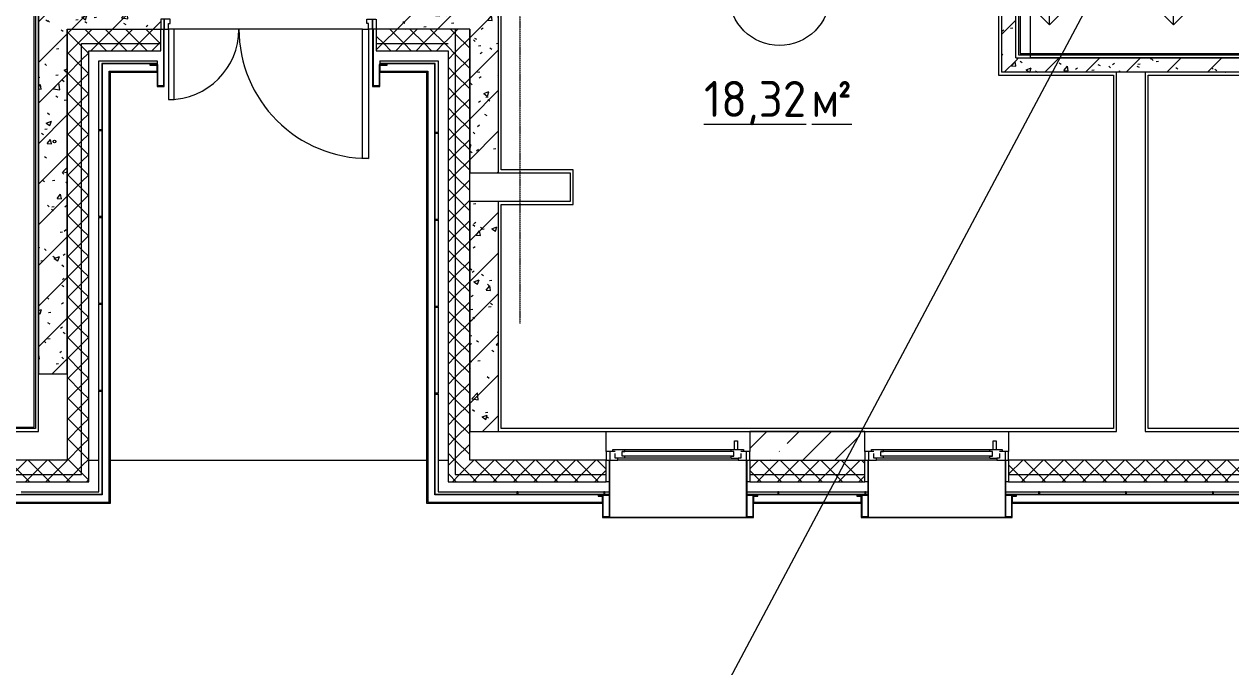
# Model space of a CAD drawing. Header units: millimetres. Extents: x -584918 to 2941280, y 3000189 to 4229862.
# Drawn here: x 194432 to 202829, y 3649491 to 3653966 of the extents above; entities that cross this region are included whole.
import ezdxf

# ---------------------------------------------------------------- set-up
doc = ezdxf.new("R2010")
doc.units = ezdxf.units.MM
doc.linetypes.add('ASVP_Невидимые', pattern=[5, 3, -2])
doc.linetypes.add('ASVP_Осевая', pattern=[14, 10, -2, 0, -2])
for name, color, linetype, lineweight in [('_ Окна', 7, 'Continuous', 0), ('Витраж', 7, 'Continuous', 0), ('Двери', 7, 'Continuous', 0), ('Линии', 7, 'Continuous', 0), ('Марки помещений', 7, 'Continuous', 0), ('Обобщенные модели', 7, 'Continuous', 0), ('Окна', 7, 'Continuous', 0), ('Перекрытие', 7, 'Continuous', 0), ('Стены', 7, 'Continuous', 0), ('Стены внутренние', 7, 'Continuous', 0), ('Стены наружные', 7, 'Continuous', 0), ('Стены несущие', 7, 'Continuous', 0), ('Стены отделка', 7, 'Continuous', 0), ('Стены перегородки', 7, 'Continuous', 0), ('Стены штриховка', 7, 'Continuous', 0), ('экспертиза ДУ пояснения', 6, 'Continuous', 0), ('экспертиза условные обозначения', 1, 'Continuous', 0)]:
    doc.layers.add(name, color=color, linetype=linetype, lineweight=lineweight)
doc.styles.add('GOST Common_2', font='', dxfattribs={"height": 500})
doc.styles.add('GOST Common_3', font='', dxfattribs={"width": 0.9, "height": 500})
doc.styles.get('GOST Common_2').set_extended_font_data('GOST Common')
doc.styles.get('GOST Common_3').set_extended_font_data('GOST Common')
pattern_1 = [(45, (192051.36, 3643581.32), (-141.4214, 141.4214), [])]
pattern_2 = [(50, (192051.36, 3643581.32), (364.368, -31.8783), [38.1, -419.1]), (355, (192051.36, 3643581.3), (-70.486, 382.113), [30.48, -335.28]), (100.451, (192081.73, 3643578.66), (293.885, 350.2334), [32.38, -356.18]), (46.184, (192051.36, 3643682.9), (542.158, -84.086), [57.15, -628.65]), (96.636, (192096.54, 3643675.9), (474.805, 494.855), [48.57, -534.27]), (351.184, (192051.36, 3643682.9), (474.81, 494.85), [45.72, -502.92]), (21, (192102.16, 3643657.52), (303.2285, -204.5305), [38.1, -419.1]), (326, (192102.16, 3643657.5), (123.604, 368.376), [30.48, -335.28]), (71.451, (192127.43, 3643640.47), (426.834, 163.843), [32.38, -356.18]), (37.5, (192051.36, 3643581.32), (6.17665, 169.11015), [16.764, -314.452, 16.764, -323.596, -336.55]), (37.5, (192051.36, 3643581.32), (6.17665, 169.11015), [-671.576, 16.764, -319.786]), (7.5, (192051.36, 3643581.32), (133.6389, 200.3615), [16.764, -177.292, 16.764, -306.832, -128.27]), (7.5, (192051.36, 3643581.32), (133.6389, 200.3615), [-517.652, 16.764, -111.506]), (327.5, (191938.08, 3643581.32), (271.1818, -11.4584), [16.764, -110.236, 16.764, -379.476, -525.78]), (327.5, (191938.08, 3643581.32), (271.1818, -11.4584), [-523.24, 16.764, -509.016]), (317.5, (191887.28, 3643581.32), (296.2585, 50.8528), [16.764, -148.336, 16.764, -246.38, -373.38]), (317.5, (191887.28, 3643581.32), (296.2585, 50.8528), [-428.244, 16.764, -356.616])]
pattern_3 = [(45, (192051.36, 3643581.3), (-235.732, 235.732), []), (45, (192208.5, 3643581.3), (-235.732, 235.732), [])]
pattern_4 = [(45, (192051.36, 3643581.32), (-70.7107, 70.7107), []), (135, (192051.36, 3643581.32), (-70.7107, -70.7107), [])]

# ---------------------------------------------------------------- blocks, each defined once
blk = doc.blocks.new('ASVP_ДверьСтальная_2 полотна с фрамугой - _Д10 1450х3050h-7863505-АР Этаж 01')
at = {"layer": 'Двери', "lineweight": 18}
for p, q in [((-695, 1000), (-655, 1000)), ((-695, 100), (-695, 1000)), ((-655, 1000), (-655, 100)), ((695, 590), (655, 590)), ((655, 590), (655, 100)), ((695, 100), (695, 590)), ((-725, 100), (-695, 100)), ((-725, 30), (-725, 100)), ((-655, 100), (-695, 100)), ((-695, 100), (-695, 60)), ((655, 100), (695, 100)), ((725, 100), (695, 100)), ((695, 100), (695, 60)), ((725, 30), (725, 100)), ((-685, 30), (-725, 30)), ((-695, 60), (-685, 60)), ((-685, 60), (-685, 30)), ((695, 60), (685, 60)), ((685, 60), (685, 30)), ((685, 30), (725, 30))]:
    blk.add_line(p, q, dxfattribs=at)
at = {"layer": 'Двери', "linetype": 'ASVP_Невидимые', "lineweight": 18}
for p, q in [((-750, 100), (-725, 100)), ((-750, 30), (-750, 100)), ((-725, 100), (-725, 30)), ((750, 100), (725, 100)), ((725, 100), (725, 30)), ((750, 30), (750, 100)), ((-725, 30), (-750, 30)), ((725, 30), (750, 30))]:
    blk.add_line(p, q, dxfattribs=at)
at = {"layer": 'Двери'}
for centre, radius, start, end in [((-695, 100), 900, 360, 90), ((695, 100), 490, 90, 180)]:
    blk.add_arc(centre, radius, start, end, dxfattribs=at)
blk = doc.blocks.new('Окно_ПВХ_1Створка_1Фрамуга-верх - ОП_2100_h_х950_1ст1фр-7962690-АР Этаж 01')
at = {"layer": '_ Окна'}
for p, q in [((-419, 100), (-500, 100)), ((-500, 100), (-500, 40)), ((-475, 40), (-475, 100)), ((-437, 54), (-437, 86)), ((-437, 86), (-419, 86)), ((-419, 86), (-419, 100)), ((-370, 86), (-419, 86)), ((-370, 86), (-370, 72)), ((370, 86), (370, 72)), ((370, 86), (419, 86)), ((419, 100), (419, 86)), ((500, 100), (419, 100)), ((419, 86), (437, 86)), ((437, 86), (437, 54)), ((475, 40), (475, 100)), ((500, 40), (500, 100)), ((-500, 40), (-437, 40)), ((-455, 26), (-455, 40)), ((-370, 26), (-455, 26)), ((-388, 72), (-388, 40)), ((-370, 72), (-388, 72)), ((-388, 72), (388, 72)), ((-388, 40), (-370, 40)), ((-388, 40), (388, 40)), ((-370, 40), (-370, 26)), ((370, 72), (388, 72)), ((370, 40), (370, 26)), ((388, 40), (370, 40)), ((455, 26), (370, 26)), ((388, 72), (388, 40)), ((437, 40), (500, 40)), ((455, 40), (455, 26))]:
    blk.add_line(p, q, dxfattribs=at)
at = {"layer": 'Окна'}
for p, q in [((-419, 100), (419, 100)), ((-370, 86), (370, 86)), ((-413.5, -34), (-413.5, 26)), ((-393.5, 26), (-393.5, -34)), ((370, 26), (-370, 26)), ((-393.5, -34), (-413.5, -34))]:
    blk.add_line(p, q, dxfattribs=at)
blk = doc.blocks.new('Прямоугольный импост - 5х20 мм  _зазор керамогранита цоколя_-7684918-АР Этаж 01')
at = {"layer": 'Витраж'}
for p, q in [((-2.5, -10), (-2.5, 10)), ((-2.5, 10), (2.5, 10)), ((2.5, 10), (2.5, -10)), ((2.5, -10), (-2.5, -10))]:
    blk.add_line(p, q, dxfattribs=at)
blk = doc.blocks.new('Откос с зашивкой _верх_низ_ - Откос-7941013-АР Этаж 01')
at = {"layer": 'Обобщенные модели'}
for p, q in [((-525, 100), (-525, -50)), ((-475, 100), (-525, 100)), ((-520, -55), (-520, 95)), ((-520, 95), (-475, 95)), ((-480, 100), (-480, -300)), ((-475, 100), (-480, 100)), ((475, 100), (-475, 100)), ((-475, -300), (-475, 100)), ((-475, 95), (-475, 100)), ((-475, 100), (475, 100)), ((480, 100), (475, 100)), ((475, 100), (475, -300)), ((525, 100), (475, 100)), ((475, 100), (475, 95)), ((475, 95), (520, 95)), ((480, -300), (480, 100)), ((520, 95), (520, -55)), ((525, -50), (525, 100)), ((-525, -50), (-555, -50)), ((-555, -50), (-555, -55)), ((-555, -55), (-520, -55)), ((-480, -55), (-520, -55)), ((520, -55), (480, -55)), ((520, -55), (555, -55)), ((555, -50), (525, -50)), ((555, -55), (555, -50))]:
    blk.add_line(p, q, dxfattribs=at)
blk = doc.blocks.new('ASVP_ОТКОС МЕТАЛЛИЧЕСКИЙ_Двери1 - Откос дверей-7941462-АР Этаж 01')
at = {"layer": 'Обобщенные модели'}
for p, q in [((-725, 100), (-775, 100)), ((-775, 100), (-775, -50)), ((-770, -55), (-770, 95)), ((-770, 95), (-725, 95)), ((-730, 100), (-730, -300)), ((-725, 100), (-730, 100)), ((-725, -300), (-725, 100)), ((-725, 95), (-725, 100)), ((730, 100), (725, 100)), ((725, 100), (725, -300)), ((775, 100), (725, 100)), ((725, 100), (725, 95)), ((725, 95), (770, 95)), ((730, -300), (730, 100)), ((770, 95), (770, -55)), ((775, -50), (775, 100)), ((-775, -50), (-825, -50)), ((-825, -50), (-825, -55)), ((-825, -55), (-770, -55)), ((770, -55), (825, -55)), ((825, -50), (775, -50)), ((825, -55), (825, -50))]:
    blk.add_line(p, q, dxfattribs=at)
blk = doc.blocks.new('ASVP_Марка_Помещение_ДваЗначения - Номер Площадь-685795-АР Этаж 01')
at = {"layer": 'Марки помещений'}
blk.add_circle((0, 0), 3.5, dxfattribs=at)

msp = doc.modelspace()

# ---------------------------------------------------------------- hatches: boundary and pattern name
at = {"layer": 'Стены внутренние'}
h = msp.add_hatch(dxfattribs=at)
h.set_pattern_fill('FP_1', color=256, style=0, pattern_type=2)
h.set_pattern_definition(pattern_1)
h.paths.add_polyline_path([(201332.26, 3653630.649), (201332.26, 3654237.703), (201232.26, 3654237.703), (201232.26, 3653630.649)])
h.paths.add_polyline_path([(201302.26, 3655337.703), (201332.26, 3655337.703), (201332.26, 3656622.699), (201232.26, 3656622.699), (201232.26, 3655337.703)])
h.paths.add_polyline_path([(201262.26, 3657522.699), (201332.26, 3657522.699), (201332.26, 3658130.649), (201232.26, 3658130.649), (201232.26, 3657522.699)])
h = msp.add_hatch(dxfattribs=at)
h.set_pattern_fill('FP_2', color=256, style=0, pattern_type=2)
h.set_pattern_definition(pattern_2)
h.paths.add_polyline_path([(201332.26, 3653630.649), (201332.26, 3654237.703), (201232.26, 3654237.703), (201232.26, 3653630.649)])
h.paths.add_polyline_path([(201302.26, 3655337.703), (201332.26, 3655337.703), (201332.26, 3656622.699), (201232.26, 3656622.699), (201232.26, 3655337.703)])
h.paths.add_polyline_path([(201262.26, 3657522.699), (201332.26, 3657522.699), (201332.26, 3658130.649), (201232.26, 3658130.649), (201232.26, 3657522.699)])
h = msp.add_hatch(dxfattribs=at)
h.set_pattern_fill('FP_1', color=256, style=0, pattern_type=2)
h.set_pattern_definition(pattern_1)
h.paths.add_polyline_path([(194589.405, 3653930.649), (195382.26, 3653930.649), (195382.26, 3654130.649), (194532.26, 3654130.649), (194532.26, 3653930.649)])
h.paths.add_polyline_path([(197432.26, 3653930.649), (197532.26, 3653930.649), (197532.26, 3654130.649), (196882.26, 3654130.649), (196882.26, 3653930.649), (197382.26, 3653930.649)])
h = msp.add_hatch(dxfattribs=at)
h.set_pattern_fill('FP_2', color=256, style=0, pattern_type=2)
h.set_pattern_definition(pattern_2)
h.paths.add_polyline_path([(194589.405, 3653930.649), (195382.26, 3653930.649), (195382.26, 3654130.649), (194532.26, 3654130.649), (194532.26, 3653930.649)])
h.paths.add_polyline_path([(197432.26, 3653930.649), (197532.26, 3653930.649), (197532.26, 3654130.649), (196882.26, 3654130.649), (196882.26, 3653930.649), (197382.26, 3653930.649)])
h = msp.add_hatch(dxfattribs=at)
h.set_pattern_fill('FP_1', color=256, style=0, pattern_type=2)
h.set_pattern_definition(pattern_1)
h.paths.add_polyline_path([(203248.296, 3653630.649), (203601.957, 3653630.649), (203601.957, 3653730.649), (201332.26, 3653730.649), (201332.26, 3653630.649), (202315.112, 3653630.649)])
h.paths.add_polyline_path([(204701.957, 3653630.649), (204982.26, 3653630.649), (204982.26, 3653730.649), (204701.957, 3653730.649), (204701.957, 3653656.825)])
h = msp.add_hatch(dxfattribs=at)
h.set_pattern_fill('FP_2', color=256, style=0, pattern_type=2)
h.set_pattern_definition(pattern_2)
h.paths.add_polyline_path([(203248.296, 3653630.649), (203601.957, 3653630.649), (203601.957, 3653730.649), (201332.26, 3653730.649), (201332.26, 3653630.649), (202315.112, 3653630.649)])
h.paths.add_polyline_path([(204701.957, 3653630.649), (204982.26, 3653630.649), (204982.26, 3653730.649), (204701.957, 3653730.649), (204701.957, 3653656.825)])
h = msp.add_hatch(dxfattribs=at)
h.set_pattern_fill('FP_30', color=256, style=0, pattern_type=2)
h.set_pattern_definition([(45, (192051.36, 3643581.32), (-224.506, 224.506), []), (45, (192275.87, 3643581.32), (-224.506, 224.506), [396.875, -79.375, 3.353, -76.022])])
h.paths.add_polyline_path([(199482.26, 3650930.649), (200282.26, 3650930.649), (200282.26, 3651130.649), (199482.26, 3651130.649), (199482.26, 3650944.649)])
at = {"layer": 'Стены наружные'}
h = msp.add_hatch(dxfattribs=at)
h.set_pattern_fill('FP_1', color=256, style=0, pattern_type=2)
h.set_pattern_definition(pattern_1)
h.paths.add_polyline_path([(197732.26, 3652930.649), (197732.26, 3654130.649), (197532.26, 3654130.649), (197532.26, 3652930.649)])
h = msp.add_hatch(dxfattribs=at)
h.set_pattern_fill('FP_2', color=256, style=0, pattern_type=2)
h.set_pattern_definition(pattern_2)
h.paths.add_polyline_path([(197732.26, 3652930.649), (197732.26, 3654130.649), (197532.26, 3654130.649), (197532.26, 3652930.649)])
h = msp.add_hatch(dxfattribs=at)
h.set_pattern_fill('FP_1', color=256, style=0, pattern_type=2)
h.set_pattern_definition(pattern_1)
h.paths.add_polyline_path([(194732.26, 3651530.649), (194732.26, 3653930.649), (194532.26, 3653930.649), (194532.26, 3651530.649), (194610.424, 3651530.649)])
h = msp.add_hatch(dxfattribs=at)
h.set_pattern_fill('FP_2', color=256, style=0, pattern_type=2)
h.set_pattern_definition(pattern_2)
h.paths.add_polyline_path([(194732.26, 3651530.649), (194732.26, 3653930.649), (194532.26, 3653930.649), (194532.26, 3651530.649), (194610.424, 3651530.649)])
h = msp.add_hatch(dxfattribs=at)
h.set_pattern_fill('FP_57', color=256, style=0, pattern_type=2)
h.set_pattern_definition(pattern_4)
h.paths.add_polyline_path([(197240.26, 3653830.649), (197382.26, 3653830.649), (197382.26, 3653930.649), (196882.26, 3653930.649), (196882.26, 3653830.649)])
h.paths.add_polyline_path([(194832.26, 3653830.649), (195382.26, 3653830.649), (195382.26, 3653930.649), (194732.26, 3653930.649), (194732.26, 3653830.649)])
h = msp.add_hatch(dxfattribs=at)
h.set_pattern_fill('FP_57', color=256, style=0, pattern_type=2)
h.set_pattern_definition(pattern_4)
h.paths.add_polyline_path([(197427.26, 3650830.649), (197432.26, 3650830.649), (197432.26, 3653930.649), (197382.26, 3653930.649), (197382.26, 3650830.649)])
h = msp.add_hatch(dxfattribs=at)
h.set_pattern_fill('FP_57', color=256, style=0, pattern_type=2)
h.set_pattern_definition(pattern_4)
h.paths.add_polyline_path([(197432.26, 3650930.649), (197532.26, 3650930.649), (197532.26, 3653930.649), (197432.26, 3653930.649), (197432.26, 3651739.973)])
h = msp.add_hatch(dxfattribs=at)
h.set_pattern_fill('FP_57', color=256, style=0, pattern_type=2)
h.set_pattern_definition(pattern_4)
h.paths.add_polyline_path([(194732.26, 3650830.649), (194832.26, 3650830.649), (194832.26, 3653830.649), (194732.26, 3653830.649), (194732.26, 3650883.96)])
h = msp.add_hatch(dxfattribs=at)
h.set_pattern_fill('FP_57', color=256, style=0, pattern_type=2)
h.set_pattern_definition(pattern_4)
h.paths.add_polyline_path([(195024.26, 3653780.649), (195382.26, 3653780.649), (195382.26, 3653830.649), (194832.26, 3653830.649), (194832.26, 3653780.649), (194974.26, 3653780.649)])
h.paths.add_polyline_path([(197290.26, 3653780.649), (197382.26, 3653780.649), (197382.26, 3653830.649), (196882.26, 3653830.649), (196882.26, 3653780.649), (197240.26, 3653780.649)])
h = msp.add_hatch(dxfattribs=at)
h.set_pattern_fill('FP_57', color=256, style=0, pattern_type=2)
h.set_pattern_definition(pattern_4)
h.paths.add_polyline_path([(194832.26, 3650780.649), (194882.26, 3650780.649), (194882.26, 3653780.649), (194832.26, 3653780.649), (194832.26, 3650830.649)])
h = msp.add_hatch(dxfattribs=at)
h.set_pattern_fill('FP_6', color=256, style=0, pattern_type=2)
h.set_pattern_definition(pattern_3)
h.paths.add_polyline_path([(195032.26, 3650630.649), (195032.26, 3653638.649), (195024.26, 3653638.649), (195024.26, 3650630.649)])
h = msp.add_hatch(dxfattribs=at)
h.set_pattern_fill('FP_6', color=256, style=0, pattern_type=2)
h.set_pattern_definition(pattern_3)
h.paths.add_polyline_path([(195357.26, 3653630.649), (195357.26, 3653638.649), (195032.26, 3653638.649), (195032.26, 3653630.649)])
h = msp.add_hatch(dxfattribs=at)
h.set_pattern_fill('FP_6', color=256, style=0, pattern_type=2)
h.set_pattern_definition(pattern_3)
h.paths.add_polyline_path([(197232.26, 3653630.649), (197232.26, 3653638.649), (196907.26, 3653638.649), (196907.26, 3653630.649)])
h = msp.add_hatch(dxfattribs=at)
h.set_pattern_fill('FP_6', color=256, style=0, pattern_type=2)
h.set_pattern_definition(pattern_3)
h.paths.add_polyline_path([(197232.26, 3650630.649), (197240.26, 3650630.649), (197240.26, 3653638.649), (197232.26, 3653638.649), (197232.26, 3650638.649)])
h = msp.add_hatch(dxfattribs=at)
h.set_pattern_fill('FP_1', color=256, style=0, pattern_type=2)
h.set_pattern_definition(pattern_1)
h.paths.add_polyline_path([(197532.26, 3651130.649), (197732.26, 3651130.649), (197732.26, 3652730.649), (197532.26, 3652730.649), (197532.26, 3651768.708)])
h = msp.add_hatch(dxfattribs=at)
h.set_pattern_fill('FP_2', color=256, style=0, pattern_type=2)
h.set_pattern_definition(pattern_2)
h.paths.add_polyline_path([(197532.26, 3651130.649), (197732.26, 3651130.649), (197732.26, 3652730.649), (197532.26, 3652730.649), (197532.26, 3651768.708)])
h = msp.add_hatch(dxfattribs=at)
h.set_pattern_fill('FP_57', color=256, style=0, pattern_type=2)
h.set_pattern_definition(pattern_4)
h.paths.add_polyline_path([(193532.26, 3650830.649), (194732.26, 3650830.649), (194732.26, 3650930.649), (193532.26, 3650930.649)])
h.paths.add_polyline_path([(181785.05, 3650830.649), (182182.26, 3650830.649), (182182.26, 3650930.649), (181032.26, 3650930.649), (181032.26, 3650830.649), (181132.26, 3650830.649)])
h.paths.add_polyline_path([(188932.26, 3650830.649), (189532.26, 3650830.649), (189532.26, 3650930.649), (188932.26, 3650930.649)])
h.paths.add_polyline_path([(183402.26, 3650830.649), (184582.26, 3650830.649), (184582.26, 3650930.649), (183382.26, 3650930.649), (183382.26, 3650830.649)])
h.paths.add_polyline_path([(191732.26, 3650830.649), (191732.26, 3650930.649), (190732.26, 3650930.649), (190732.26, 3650830.649), (191712.26, 3650830.649)])
h.paths.add_polyline_path([(186402.26, 3650830.649), (187932.26, 3650830.649), (187932.26, 3650930.649), (186382.26, 3650930.649), (186382.26, 3650830.649)])
h = msp.add_hatch(dxfattribs=at)
h.set_pattern_fill('FP_57', color=256, style=0, pattern_type=2)
h.set_pattern_definition(pattern_4)
h.paths.add_polyline_path([(207914.219, 3650830.649), (208132.26, 3650830.649), (208132.26, 3650930.649), (207632.26, 3650930.649), (207632.26, 3650830.649), (207657.26, 3650830.649)])
h.paths.add_polyline_path([(199482.26, 3650830.649), (200282.26, 3650830.649), (200282.26, 3650930.649), (199482.26, 3650930.649)])
h.paths.add_polyline_path([(206514.442, 3650830.649), (206632.26, 3650830.649), (206632.26, 3650930.649), (206232.26, 3650930.649), (206232.26, 3650830.649)])
h.paths.add_polyline_path([(201282.26, 3650830.649), (203232.26, 3650830.649), (203232.26, 3650930.649), (201282.26, 3650930.649)])
h.paths.add_polyline_path([(204232.26, 3650830.649), (205232.26, 3650830.649), (205232.26, 3650930.649), (204232.26, 3650930.649)])
h.paths.add_polyline_path([(197432.26, 3650830.649), (198482.26, 3650830.649), (198482.26, 3650930.649), (197432.26, 3650930.649)])
h = msp.add_hatch(dxfattribs=at)
h.set_pattern_fill('FP_57', color=256, style=0, pattern_type=2)
h.set_pattern_definition(pattern_4)
h.paths.add_polyline_path([(194489.43, 3650780.649), (194832.26, 3650780.649), (194832.26, 3650830.649), (193532.26, 3650830.649), (193532.26, 3650780.649), (193916.45, 3650780.649)])
h.paths.add_polyline_path([(186407.26, 3650780.649), (187932.26, 3650780.649), (187932.26, 3650830.649), (186382.26, 3650830.649), (186382.26, 3650780.649), (186402.26, 3650780.649)])
h.paths.add_polyline_path([(188957.26, 3650780.649), (189532.26, 3650780.649), (189532.26, 3650830.649), (188932.26, 3650830.649), (188932.26, 3650780.649), (188952.26, 3650780.649)])
h.paths.add_polyline_path([(190757.26, 3650780.649), (191732.26, 3650780.649), (191732.26, 3650830.649), (190732.26, 3650830.649), (190732.26, 3650780.649), (190752.26, 3650780.649)])
h.paths.add_polyline_path([(184562.26, 3650780.649), (184582.26, 3650780.649), (184582.26, 3650830.649), (183382.26, 3650830.649), (183382.26, 3650780.649), (184557.26, 3650780.649)])
h.paths.add_polyline_path([(182162.26, 3650780.649), (182182.26, 3650780.649), (182182.26, 3650830.649), (180982.26, 3650830.649), (180982.26, 3650780.649), (182157.26, 3650780.649)])
h = msp.add_hatch(dxfattribs=at)
h.set_pattern_fill('FP_57', color=256, style=0, pattern_type=2)
h.set_pattern_definition(pattern_4)
h.paths.add_polyline_path([(207914.219, 3650780.649), (208232.26, 3650780.649), (208232.26, 3650830.649), (207632.26, 3650830.649), (207632.26, 3650780.649), (207657.26, 3650780.649)])
h.paths.add_polyline_path([(205114.665, 3650780.649), (205232.26, 3650780.649), (205232.26, 3650830.649), (204232.26, 3650830.649), (204232.26, 3650780.649), (204432.26, 3650780.649)])
h.paths.add_polyline_path([(206232.26, 3650780.649), (206632.26, 3650780.649), (206632.26, 3650830.649), (206232.26, 3650830.649)])
h.paths.add_polyline_path([(203232.26, 3650780.649), (203232.26, 3650830.649), (201282.26, 3650830.649), (201282.26, 3650780.649), (202315.112, 3650780.649)])
h.paths.add_polyline_path([(200282.26, 3650780.649), (200282.26, 3650830.649), (199482.26, 3650830.649), (199482.26, 3650780.649), (199515.558, 3650780.649)])
h.paths.add_polyline_path([(198457.26, 3650780.649), (198482.26, 3650780.649), (198482.26, 3650830.649), (197382.26, 3650830.649), (197382.26, 3650780.649), (197649.188, 3650780.649)])
h = msp.add_hatch(dxfattribs=at)
h.set_pattern_fill('FP_6', color=256, style=0, pattern_type=2)
h.set_pattern_definition(pattern_3)
h.paths.add_polyline_path([(195024.238, 3650630.649), (195024.26, 3650630.649), (195024.26, 3650638.649), (194232.26, 3650638.649), (194232.26, 3650630.649), (194974.26, 3650630.649)])
h = msp.add_hatch(dxfattribs=at)
h.set_pattern_fill('FP_6', color=256, style=0, pattern_type=2)
h.set_pattern_definition(pattern_3)
h.paths.add_polyline_path([(197432.26, 3650630.649), (198457.26, 3650630.649), (198457.26, 3650638.649), (197240.26, 3650638.649), (197240.26, 3650630.649), (197417.26, 3650630.649)])
h = msp.add_hatch(dxfattribs=at)
h.set_pattern_fill('FP_6', color=256, style=0, pattern_type=2)
h.set_pattern_definition(pattern_3)
h.paths.add_polyline_path([(199507.26, 3650630.649), (200257.26, 3650630.649), (200257.26, 3650638.649), (199507.26, 3650638.649)])
h = msp.add_hatch(dxfattribs=at)
h.set_pattern_fill('FP_6', color=256, style=0, pattern_type=2)
h.set_pattern_definition(pattern_3)
h.paths.add_polyline_path([(203207.26, 3650630.649), (203207.26, 3650638.649), (201307.26, 3650638.649), (201307.26, 3650630.649), (202315.112, 3650630.649)])
at = {"layer": 'экспертиза условные обозначения'}
h = msp.add_hatch(dxfattribs=at)
h.set_pattern_fill('GRASS', color=3, scale=24)
h.set_pattern_definition([(90, (151357.9, 3544478.35), (-431.0523, 431.0523), [114.3, -747.8046]), (45, (151357.9, 3544478.35), (-431.0523, 431.0523), [114.3, -495.3]), (135, (151357.9, 3544478.35), (-431.0523, -431.0523), [114.3, -495.3])])
edge = h.paths.add_edge_path()
edge.add_line((191275.023, 3666425.751), (199307.782, 3663189.515))
edge.add_line((199307.782, 3663189.515), (201023.692, 3662498.029))
edge.add_line((201023.692, 3662498.029), (214294.534, 3657150.078))
edge.add_line((214294.534, 3657150.078), (213584.359, 3655387.792))
edge.add_line((213584.359, 3655387.792), (213584.359, 3653330.649))
edge.add_line((213584.359, 3653330.649), (212084.359, 3653330.649))
edge.add_line((212084.359, 3653330.649), (212084.359, 3655992.269))
edge.add_line((212084.359, 3655992.269), (207884.359, 3657684.807))
edge.add_line((207884.359, 3657684.807), (207884.359, 3657630.649))
edge.add_line((207884.359, 3657630.649), (206534.359, 3657630.649))
edge.add_line((206534.359, 3657630.649), (206534.359, 3658228.836))
edge.add_line((206534.359, 3658228.836), (205040.972, 3658830.649))
edge.add_line((205040.972, 3658830.649), (202859.184, 3658830.649))
edge.add_line((202859.184, 3658830.649), (202859.184, 3659708.335))
edge.add_line((202859.184, 3659708.335), (201294.061, 3660338.598))
edge.add_line((201294.061, 3660338.598), (198943.875, 3661282.016))
edge.add_arc((198634.359, 3660226.459), 1100, 73.6575304, 174.5648861)
edge.add_line((197539.305, 3660330.649), (194784.359, 3660330.649))
edge.add_line((194784.359, 3660330.649), (194784.359, 3662963.911))
edge.add_line((194784.359, 3662963.911), (190564.848, 3664663.465))
edge.add_line((190564.848, 3664663.465), (191275.023, 3666425.751))
h = msp.add_hatch(dxfattribs=at)
h.set_pattern_fill('GRASS', color=6, scale=24)
h.set_pattern_definition([(90, (191652.37, 3539730.8), (-431.0523, 431.0523), [114.3, -747.8046]), (45, (191652.37, 3539730.8), (-431.0523, 431.0523), [114.3, -495.3]), (135, (191652.37, 3539730.8), (-431.0523, -431.0523), [114.3, -495.3])])
h.paths.add_polyline_path([(202987.924, 3658630.649), (202987.924, 3658830.649), (204487.924, 3658830.649), (204487.924, 3658630.649), (204784.359, 3658630.649), (204784.359, 3656080.649), (205684.359, 3656080.649), (205684.359, 3654730.649), (204784.359, 3654730.649), (204784.359, 3653730.649), (201434.359, 3653730.649), (201434.359, 3658130.649), (202859.184, 3658130.649), (202859.184, 3658630.649)])

# ---------------------------------------------------------------- linework, layer by layer
at = {"layer": 'Линии', "linetype": 'ASVP_Осевая'}
msp.add_line((197882.26, 3658880.649), (197882.26, 3651880.649), dxfattribs=at)
at = {"layer": 'Линии'}
msp.add_circle((194643.486, 3653148.896), 10, dxfattribs=at)
at = {"layer": 'Перекрытие'}
for p, q in [((194882.26, 3650930.649), (194952.26, 3650930.649)), ((194972.26, 3650930.649), (194974.26, 3650930.649)), ((195032.26, 3650930.649), (197232.26, 3650930.649)), ((197290.26, 3650930.649), (197292.26, 3650930.649)), ((197312.26, 3650930.649), (197382.26, 3650930.649))]:
    msp.add_line(p, q, dxfattribs=at)
at = {"layer": 'Стены'}
for p, q in [((194952.26, 3653230.649), (194952.26, 3653710.649)), ((194952.26, 3653710.649), (195357.26, 3653710.649)), ((195357.26, 3653710.649), (195357.26, 3653690.649)), ((196907.26, 3653710.649), (197312.26, 3653710.649)), ((196907.26, 3653710.649), (196907.26, 3653690.649)), ((197312.26, 3653710.649), (197312.26, 3653210.649)), ((194972.26, 3653690.649), (194972.26, 3653230.649)), ((195357.26, 3653690.649), (194972.26, 3653690.649)), ((197292.26, 3653690.649), (196907.26, 3653690.649)), ((197292.26, 3653210.649), (197292.26, 3653690.649)), ((194952.26, 3653230.649), (194972.26, 3653230.649)), ((194952.26, 3652625.649), (194952.26, 3653225.649)), ((194952.26, 3653225.649), (194972.26, 3653225.649)), ((194972.26, 3653225.649), (194972.26, 3652625.649)), ((197312.26, 3653210.649), (197292.26, 3653210.649)), ((197292.26, 3652605.649), (197292.26, 3653205.649)), ((197312.26, 3653205.649), (197292.26, 3653205.649)), ((197312.26, 3653205.649), (197312.26, 3652605.649)), ((194952.26, 3652625.649), (194972.26, 3652625.649)), ((194952.26, 3652020.649), (194952.26, 3652620.649)), ((194952.26, 3652620.649), (194972.26, 3652620.649)), ((194972.26, 3652620.649), (194972.26, 3652020.649)), ((197312.26, 3652605.649), (197292.26, 3652605.649)), ((197292.26, 3652000.649), (197292.26, 3652600.649)), ((197312.26, 3652600.649), (197292.26, 3652600.649)), ((197312.26, 3652600.649), (197312.26, 3652000.649)), ((194952.26, 3652020.649), (194972.26, 3652020.649)), ((194952.26, 3651415.649), (194952.26, 3652015.649)), ((194952.26, 3652015.649), (194972.26, 3652015.649)), ((194972.26, 3652015.649), (194972.26, 3651415.649)), ((197312.26, 3652000.649), (197292.26, 3652000.649)), ((197292.26, 3651395.649), (197292.26, 3651995.649)), ((197312.26, 3651995.649), (197292.26, 3651995.649)), ((197312.26, 3651995.649), (197312.26, 3651395.649)), ((194952.26, 3651415.649), (194972.26, 3651415.649)), ((194952.26, 3650710.649), (194952.26, 3651410.649)), ((194952.26, 3651410.649), (194972.26, 3651410.649)), ((194972.26, 3651410.649), (194972.26, 3650690.649)), ((197312.26, 3651395.649), (197292.26, 3651395.649)), ((197292.26, 3650690.649), (197292.26, 3651390.649)), ((197312.26, 3651390.649), (197292.26, 3651390.649)), ((197312.26, 3651390.649), (197312.26, 3650710.649)), ((194412.26, 3650710.649), (194952.26, 3650710.649)), ((194972.26, 3650690.649), (194412.26, 3650690.649)), ((197861.26, 3650690.649), (197292.26, 3650690.649)), ((197312.26, 3650710.649), (197861.26, 3650710.649)), ((197861.26, 3650710.649), (197861.26, 3650690.649)), ((197866.26, 3650710.649), (198466.26, 3650710.649)), ((197866.26, 3650710.649), (197866.26, 3650690.649)), ((198466.26, 3650690.649), (197866.26, 3650690.649)), ((198466.26, 3650710.649), (198466.26, 3650690.649)), ((198471.26, 3650710.649), (198502.26, 3650710.649)), ((198471.26, 3650710.649), (198471.26, 3650690.649)), ((198502.26, 3650690.649), (198471.26, 3650690.649)), ((199462.26, 3650710.649), (199676.26, 3650710.649)), ((199676.26, 3650690.649), (199462.26, 3650690.649)), ((199676.26, 3650710.649), (199676.26, 3650690.649)), ((199681.26, 3650710.649), (200281.26, 3650710.649)), ((199681.26, 3650710.649), (199681.26, 3650690.649)), ((200281.26, 3650690.649), (199681.26, 3650690.649)), ((200281.26, 3650710.649), (200281.26, 3650690.649)), ((200286.26, 3650710.649), (200302.26, 3650710.649)), ((200286.26, 3650710.649), (200286.26, 3650690.649)), ((200302.26, 3650690.649), (200286.26, 3650690.649)), ((201262.26, 3650710.649), (201491.26, 3650710.649)), ((201491.26, 3650690.649), (201262.26, 3650690.649)), ((201491.26, 3650710.649), (201491.26, 3650690.649)), ((201496.26, 3650710.649), (202096.26, 3650710.649)), ((201496.26, 3650710.649), (201496.26, 3650690.649)), ((202096.26, 3650690.649), (201496.26, 3650690.649)), ((202096.26, 3650710.649), (202096.26, 3650690.649)), ((202101.26, 3650710.649), (202701.26, 3650710.649)), ((202101.26, 3650710.649), (202101.26, 3650690.649)), ((202701.26, 3650690.649), (202101.26, 3650690.649)), ((202701.26, 3650710.649), (202701.26, 3650690.649)), ((202706.26, 3650710.649), (203252.26, 3650710.649)), ((202706.26, 3650710.649), (202706.26, 3650690.649)), ((203252.26, 3650690.649), (202706.26, 3650690.649))]:
    msp.add_line(p, q, dxfattribs=at)
at = {"layer": 'Стены внутренние'}
for p, q in [((194502.26, 3651160.649), (194502.26, 3656290.649)), ((201362.26, 3654197.703), (201362.26, 3653760.649)), ((196787.26, 3653930.649), (195477.26, 3653930.649)), ((201362.26, 3653760.649), (203561.957, 3653760.649)), ((187262.26, 3651160.649), (194502.26, 3651160.649)), ((198482.26, 3650990.649), (198482.26, 3651130.649)), ((201282.26, 3651130.649), (201282.26, 3650990.649))]:
    msp.add_line(p, q, dxfattribs=at)
at = {"layer": 'Стены наружные'}
for p, q in [((198502.26, 3650780.649), (198482.26, 3650780.649)), ((199482.26, 3650780.649), (199462.26, 3650780.649)), ((200302.26, 3650780.649), (200282.26, 3650780.649)), ((201282.26, 3650780.649), (201262.26, 3650780.649)), ((198457.26, 3650688.649), (198502.26, 3650688.649)), ((199462.26, 3650688.649), (199507.26, 3650688.649)), ((200257.26, 3650688.649), (200302.26, 3650688.649)), ((201262.26, 3650688.649), (201307.26, 3650688.649))]:
    msp.add_line(p, q, dxfattribs=at)
at = {"layer": 'Стены несущие'}
for p, q in [((194532.26, 3656330.649), (194532.26, 3651530.649)), ((197732.26, 3652930.649), (197732.26, 3655930.649)), ((201232.26, 3654237.703), (201232.26, 3653630.649)), ((201332.26, 3653730.649), (201332.26, 3654237.703)), ((194732.26, 3653930.649), (195382.26, 3653930.649)), ((194732.26, 3651530.649), (194732.26, 3653930.649)), ((197532.26, 3653930.649), (196882.26, 3653930.649)), ((197532.26, 3653930.649), (197532.26, 3652930.649)), ((197532.26, 3652930.649), (197532.26, 3653930.649)), ((201332.26, 3653730.649), (203601.957, 3653730.649)), ((203601.957, 3653630.649), (201232.26, 3653630.649)), ((197532.26, 3652930.649), (197732.26, 3652930.649)), ((197532.26, 3652730.649), (197532.26, 3651130.649)), ((197732.26, 3652730.649), (197532.26, 3652730.649)), ((197732.26, 3651130.649), (197732.26, 3652730.649)), ((194532.26, 3651530.649), (194732.26, 3651530.649)), ((197532.26, 3651130.649), (197732.26, 3651130.649)), ((200282.26, 3651130.649), (199482.26, 3651130.649)), ((199482.26, 3651130.649), (199482.26, 3650990.649)), ((200282.26, 3650990.649), (200282.26, 3651130.649)), ((199482.26, 3650930.649), (200282.26, 3650930.649))]:
    msp.add_line(p, q, dxfattribs=at)
at = {"layer": 'Стены отделка'}
for p, q in [((194512.26, 3656330.649), (194512.26, 3651150.649)), ((194532.26, 3651130.649), (194532.26, 3656330.649)), ((197752.26, 3652950.649), (197752.26, 3655910.649)), ((201212.26, 3654237.703), (201212.26, 3653610.649)), ((201352.26, 3653750.649), (201352.26, 3654237.703)), ((203601.957, 3653750.649), (201352.26, 3653750.649)), ((194974.26, 3653688.649), (194974.26, 3650688.649)), ((195357.26, 3653688.649), (194974.26, 3653688.649)), ((195032.26, 3650630.649), (195032.26, 3653630.649)), ((195032.26, 3653630.649), (195357.26, 3653630.649)), ((195357.26, 3653630.649), (195357.26, 3653688.649)), ((197290.26, 3653688.649), (196907.26, 3653688.649)), ((196907.26, 3653688.649), (196907.26, 3653630.649)), ((196907.26, 3653630.649), (197232.26, 3653630.649)), ((197232.26, 3653630.649), (197232.26, 3650630.649)), ((197290.26, 3650688.649), (197290.26, 3653688.649)), ((201212.26, 3653610.649), (202012.26, 3653610.649)), ((202012.26, 3653610.649), (202012.26, 3651150.649)), ((202032.26, 3651130.649), (202032.26, 3653630.649)), ((202232.26, 3653630.649), (202232.26, 3651130.649)), ((202252.26, 3653610.649), (203601.957, 3653610.649)), ((202252.26, 3651150.649), (202252.26, 3653610.649)), ((198252.26, 3652950.649), (197752.26, 3652950.649)), ((198252.26, 3652710.649), (198252.26, 3652950.649)), ((197732.26, 3652930.649), (198232.26, 3652930.649)), ((198232.26, 3652930.649), (198232.26, 3652730.649)), ((198232.26, 3652730.649), (197732.26, 3652730.649)), ((197752.26, 3651150.649), (197752.26, 3652710.649)), ((197752.26, 3652710.649), (198252.26, 3652710.649)), ((194512.26, 3651150.649), (193532.26, 3651150.649)), ((193532.26, 3651130.649), (194532.26, 3651130.649)), ((197732.26, 3651130.649), (202032.26, 3651130.649)), ((202012.26, 3651150.649), (197752.26, 3651150.649)), ((202232.26, 3651130.649), (203232.26, 3651130.649)), ((203232.26, 3651150.649), (202252.26, 3651150.649)), ((194974.26, 3650688.649), (193557.26, 3650688.649)), ((198457.26, 3650688.649), (197290.26, 3650688.649)), ((198457.26, 3650630.649), (198457.26, 3650688.649)), ((200257.26, 3650688.649), (199507.26, 3650688.649)), ((199507.26, 3650688.649), (199507.26, 3650630.649)), ((200257.26, 3650630.649), (200257.26, 3650688.649)), ((203207.26, 3650688.649), (201307.26, 3650688.649)), ((201307.26, 3650688.649), (201307.26, 3650630.649)), ((193557.26, 3650630.649), (195032.26, 3650630.649)), ((197232.26, 3650630.649), (198457.26, 3650630.649)), ((199507.26, 3650630.649), (200257.26, 3650630.649)), ((201307.26, 3650630.649), (203207.26, 3650630.649))]:
    msp.add_line(p, q, dxfattribs=at)
at = {"layer": 'Стены перегородки'}
for p, q in [((194732.26, 3653930.649), (194732.26, 3650930.649)), ((195382.26, 3653780.649), (195382.26, 3653930.649)), ((196882.26, 3653930.649), (196882.26, 3653780.649)), ((194882.26, 3653780.649), (195382.26, 3653780.649)), ((194882.26, 3650780.649), (194882.26, 3653780.649)), ((196882.26, 3653780.649), (197382.26, 3653780.649)), ((197382.26, 3653780.649), (197382.26, 3650780.649)), ((197532.26, 3650930.649), (197532.26, 3652930.649)), ((194732.26, 3650930.649), (193532.26, 3650930.649)), ((198482.26, 3650930.649), (197532.26, 3650930.649)), ((198482.26, 3650780.649), (198482.26, 3650930.649)), ((199482.26, 3650930.649), (199482.26, 3650780.649)), ((200282.26, 3650780.649), (200282.26, 3650930.649)), ((203232.26, 3650930.649), (201282.26, 3650930.649)), ((201282.26, 3650930.649), (201282.26, 3650780.649)), ((193532.26, 3650780.649), (194882.26, 3650780.649)), ((197382.26, 3650780.649), (198482.26, 3650780.649)), ((199482.26, 3650780.649), (200282.26, 3650780.649)), ((201282.26, 3650780.649), (203232.26, 3650780.649))]:
    msp.add_line(p, q, dxfattribs=at)
at = {"layer": 'Стены штриховка'}
for p, q in [((197432.26, 3653930.649), (197432.26, 3650830.649)), ((194832.26, 3653830.649), (195382.26, 3653830.649)), ((194832.26, 3650830.649), (194832.26, 3653830.649)), ((196882.26, 3653830.649), (197382.26, 3653830.649)), ((195024.26, 3650638.649), (195024.26, 3653638.649)), ((195024.26, 3653638.649), (195357.26, 3653638.649)), ((195032.26, 3653638.649), (195032.26, 3653630.649)), ((196907.26, 3653638.649), (197240.26, 3653638.649)), ((197240.26, 3653638.649), (197240.26, 3650638.649)), ((193532.26, 3650830.649), (194832.26, 3650830.649)), ((197432.26, 3650830.649), (198482.26, 3650830.649)), ((199482.26, 3650830.649), (200282.26, 3650830.649)), ((201282.26, 3650830.649), (203232.26, 3650830.649)), ((193557.26, 3650638.649), (195024.26, 3650638.649)), ((197240.26, 3650638.649), (198457.26, 3650638.649)), ((199507.26, 3650638.649), (200257.26, 3650638.649)), ((201307.26, 3650638.649), (203207.26, 3650638.649))]:
    msp.add_line(p, q, dxfattribs=at)
at = {"layer": 'экспертиза ДУ пояснения'}
msp.add_line((174359.158, 3602449.563), (207439.236, 3664631.055), dxfattribs=at)
at = {"layer": 'экспертиза условные обозначения', "color": 6}
msp.add_lwpolyline([(202987.924, 3658630.649), (202987.924, 3658830.649), (204487.924, 3658830.649), (204487.924, 3658630.649), (204784.359, 3658630.649), (204784.359, 3656080.649), (205684.359, 3656080.649), (205684.359, 3654730.649), (204784.359, 3654730.649), (204784.359, 3653730.649), (201434.359, 3653730.649), (201434.359, 3658130.649), (202859.184, 3658130.649), (202859.184, 3658630.649), (202987.924, 3658630.649)], dxfattribs=at)

# ---------------------------------------------------------------- block references
at = {"layer": 'Витраж', "extrusion": (0, 0, -1)}
for p, rotation in [((-194962.26, 3653228.149), 90.0000000000001), ((-197302.26, 3653208.149), 270.0000000000001), ((-194962.26, 3652623.149), 90.0000000000001), ((-197302.26, 3652603.149), 270.0000000000001), ((-194962.26, 3652018.149), 90.0000000000001), ((-197302.26, 3651998.149), 270.0000000000001), ((-194962.26, 3651413.149), 90.0000000000001), ((-197302.26, 3651393.149), 270.0000000000001), ((-197863.76, 3650700.649), 180), ((-198468.76, 3650700.649), 180), ((-199678.76, 3650700.649), 180), ((-200283.76, 3650700.649), 180), ((-201493.76, 3650700.649), 180), ((-202098.76, 3650700.649), 180), ((-202703.76, 3650700.649), 180)]:
    msp.add_blockref('Прямоугольный импост - 5х20 мм  _зазор керамогранита цоколя_-7684918-АР Этаж 01', p, dxfattribs=dict(at, rotation=rotation))
at = {"layer": 'Двери', "rotation": 180}
msp.add_blockref('ASVP_ДверьСтальная_2 полотна с фрамугой - _Д10 1450х3050h-7863505-АР Этаж 01', (196132.26, 3654030.649), dxfattribs=at)
at = {"layer": 'Марки помещений', "xscale": 99.99999999999993, "yscale": 99.99999999999993, "zscale": 99.99999999999993}
msp.add_blockref('ASVP_Марка_Помещение_ДваЗначения - Номер Площадь-685795-АР Этаж 01', (199688.093, 3654166.796), dxfattribs=at)
at = {"layer": 'Обобщенные модели', "rotation": 180}
for name, p in [('ASVP_ОТКОС МЕТАЛЛИЧЕСКИЙ_Двери1 - Откос дверей-7941462-АР Этаж 01', (196132.26, 3653630.649)), ('Откос с зашивкой _верх_низ_ - Откос-7941013-АР Этаж 01', (198982.26, 3650630.649)), ('Откос с зашивкой _верх_низ_ - Откос-7941013-АР Этаж 01', (200782.26, 3650630.649))]:
    msp.add_blockref(name, p, dxfattribs=at)
at = {"layer": 'Окна', "rotation": 180}
for p in [(198982.26, 3651030.649), (200782.26, 3651030.649)]:
    msp.add_blockref('Окно_ПВХ_1Створка_1Фрамуга-верх - ОП_2100_h_х950_1ст1фр-7962690-АР Этаж 01', p, dxfattribs=at)

# ---------------------------------------------------------------- texts
at = {"layer": 'Марки помещений', "char_height": 250, "attachment_point": 1}
for s, insert, width, style in [('\\L18,32 ', (199162.5, 3653569.991), 909.11362, 'GOST Common_2'), ('\\L\\fGOST Common|b0|i0|c238|p34|;\\W.9;\\L²', (200091.187, 3653569.991), 165.94931, 'GOST Common_3'), ('\\L\\fGOST Common|b0|i0|c204|p34|;\\W.9;\\Lм', (199912.593, 3653569.991), 216.45562, 'GOST Common_2')]:
    msp.add_mtext(s, dxfattribs=dict(at, insert=insert, width=width, style=style))

doc.saveas('drawing.dxf')
